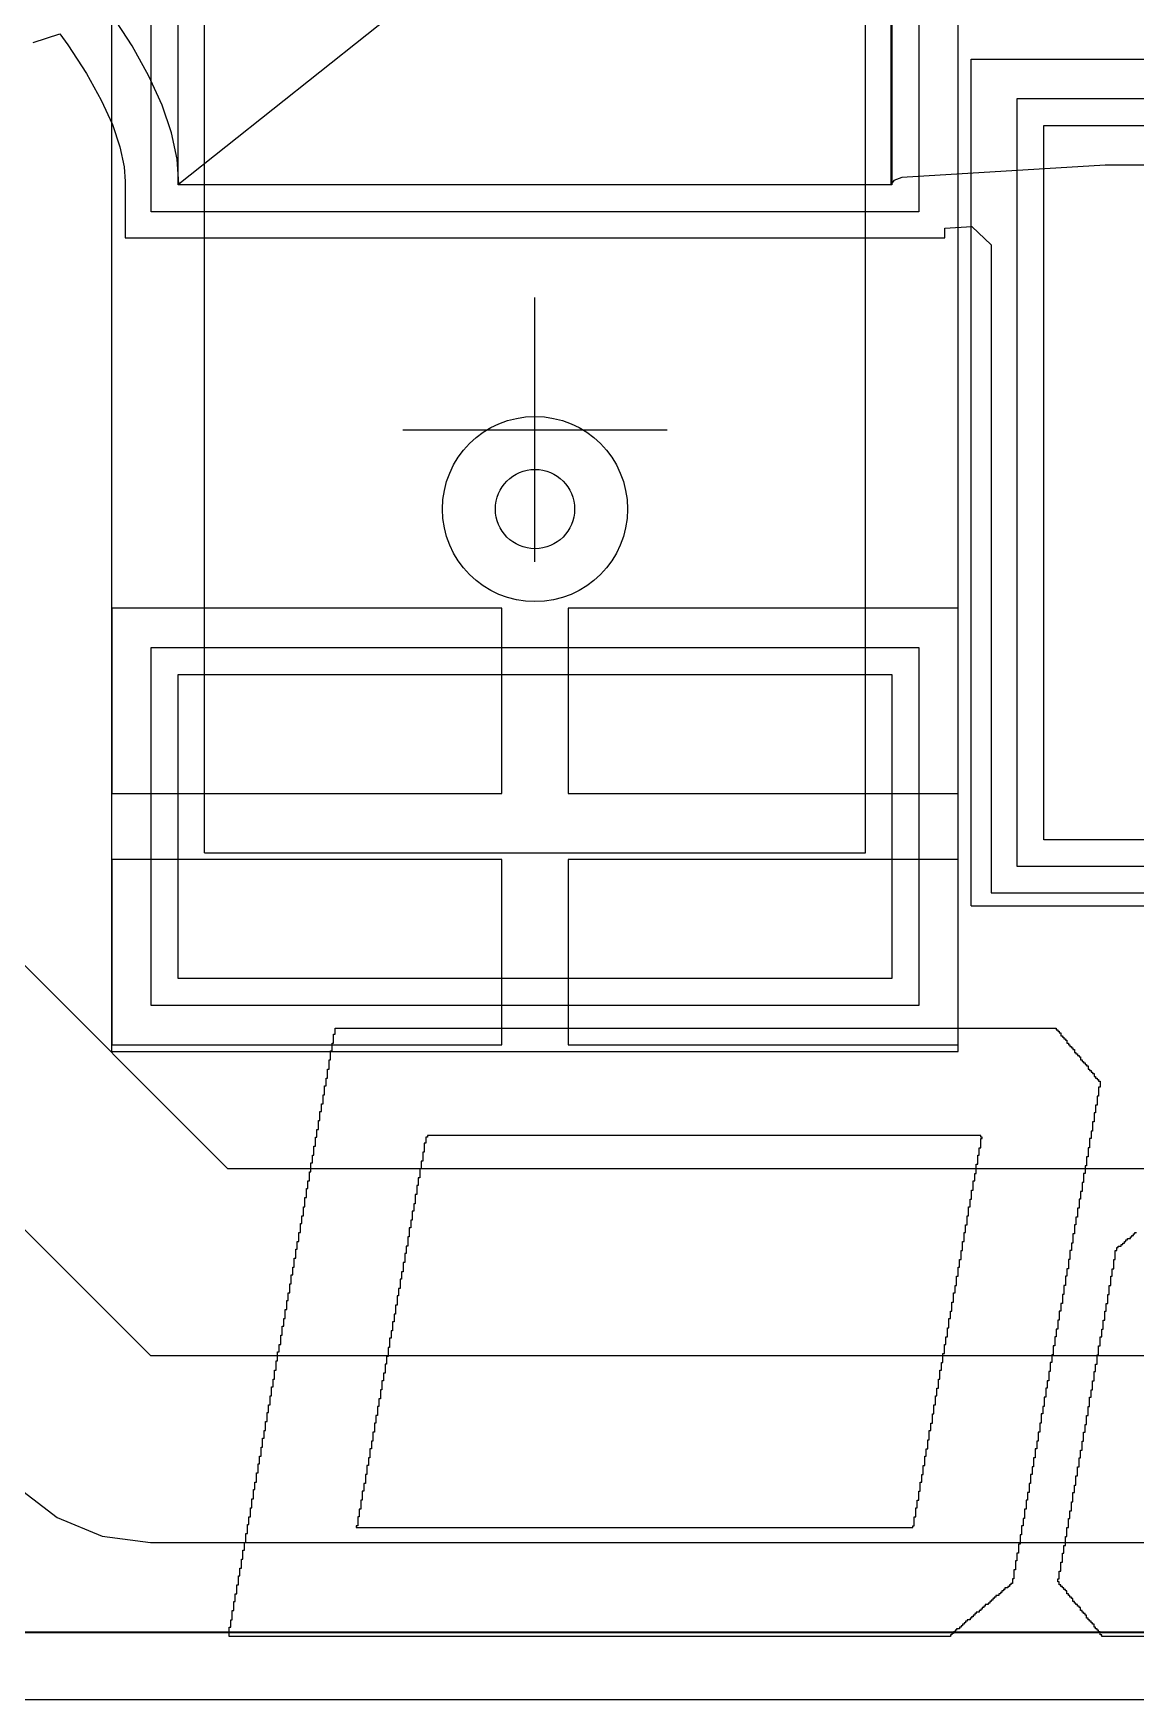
# Model space of a CAD drawing. Header units: millimetres. Extents: x 43 to 5455, y 55 to 5455.
# Drawn here: x 50.5 to 54.67, y 55.5 to 61.8 of the extents above; entities that cross this region are included whole.
import ezdxf

# ---------------------------------------------------------------- set-up
doc = ezdxf.new("R2010")
doc.units = ezdxf.units.MM
for name, color, linetype in [('BottomLayer', 5, 'Continuous'), ('KeepOutLayer', 6, 'Continuous'), ('Mechanical14', 56, 'Continuous'), ('Mechanical15', 56, 'Continuous'), ('TopLayer', 1, 'Continuous'), ('TopOverlay', 2, 'Continuous'), ('TopPaste', 8, 'Continuous'), ('TopSolder', 216, 'Continuous'), ('ViaHoleLayer', 16, 'Continuous')]:
    doc.layers.add(name, color=color, linetype=linetype)

# ---------------------------------------------------------------- blocks, each defined once
blk = doc.blocks.new('CAPC3225X270N_27')
at = {"layer": 'Mechanical14'}
for p, q in [((1.6, 1.25), (-1.6, 1.25)), ((-1.6, 1.25), (-1.6, -1.25)), ((1.6, 1.25), (1.6, -1.25)), ((1.6, -1.25), (-1.6, -1.25))]:
    blk.add_line(p, q, dxfattribs=at)
at = {"layer": 'Mechanical15'}
for p, q in [((-2.35, 1.6), (-2.35, -1.6)), ((2.35, 1.6), (-2.35, 1.6)), ((2.35, 1.6), (2.35, -1.6)), ((0, 0.5), (0, -0.5)), ((0, 0.5), (0, -0.5)), ((0.5, 0), (-0.5, 0)), ((0.5, 0), (-0.5, 0)), ((2.35, -1.6), (-2.35, -1.6))]:
    blk.add_line(p, q, dxfattribs=at)
at = {"layer": 'TopLayer'}
for p, q in [((-2.075, -1.35), (-2.075, 1.35)), ((-2.075, 1.35), (-0.925, 1.35)), ((-0.925, 1.35), (-0.925, -1.35)), ((0.925, -1.35), (0.925, 1.35)), ((0.925, 1.35), (2.075, 1.35)), ((2.075, 1.35), (2.075, -1.35)), ((-0.925, -1.35), (-2.075, -1.35)), ((2.075, -1.35), (0.925, -1.35))]:
    blk.add_line(p, q, dxfattribs=at)
at = {"layer": 'TopOverlay'}
for p, q in [((0.55, 1.25), (-0.55, 1.25)), ((0.55, -1.25), (-0.55, -1.25))]:
    blk.add_line(p, q, dxfattribs=at)
at = {"layer": 'TopPaste'}
for p, q in [((-2.075, -1.35), (-2.075, 1.35)), ((-2.075, 1.35), (-0.925, 1.35)), ((-0.925, 1.35), (-0.925, -1.35)), ((0.925, -1.35), (0.925, 1.35)), ((0.925, 1.35), (2.075, 1.35)), ((2.075, 1.35), (2.075, -1.35)), ((-0.925, -1.35), (-2.075, -1.35)), ((2.075, -1.35), (0.925, -1.35))]:
    blk.add_line(p, q, dxfattribs=at)
at = {"layer": 'TopSolder'}
for p, q in [((-2.1766, -1.4516), (-2.1766, 1.4516)), ((-2.1766, 1.4516), (-0.8234, 1.4516)), ((-0.8234, 1.4516), (-0.8234, -1.4516)), ((0.8234, -1.4516), (0.8234, 1.4516)), ((0.8234, 1.4516), (2.1766, 1.4516)), ((2.1766, 1.4516), (2.1766, -1.4516)), ((-0.8234, -1.4516), (-2.1766, -1.4516)), ((2.1766, -1.4516), (0.8234, -1.4516))]:
    blk.add_line(p, q, dxfattribs=at)
blk = doc.blocks.new('CAPC3225X270N_37')
at = {"layer": 'Mechanical14'}
for p, q in [((-1.6, 1.25), (1.6, 1.25)), ((-1.6, 1.25), (-1.6, -1.25)), ((1.6, 1.25), (1.6, -1.25)), ((-1.6, -1.25), (1.6, -1.25))]:
    blk.add_line(p, q, dxfattribs=at)
at = {"layer": 'Mechanical15'}
for p, q in [((-2.35, 1.6), (-2.35, -1.6)), ((-2.35, 1.6), (2.35, 1.6)), ((2.35, 1.6), (2.35, -1.6)), ((0, 0.5), (0, -0.5)), ((0, 0.5), (0, -0.5)), ((-0.5, 0), (0.5, 0)), ((-0.5, 0), (0.5, 0)), ((-2.35, -1.6), (2.35, -1.6))]:
    blk.add_line(p, q, dxfattribs=at)
at = {"layer": 'TopLayer'}
for p, q in [((-2.075, -1.35), (-2.075, 1.35)), ((-2.075, 1.35), (-0.925, 1.35)), ((-0.925, 1.35), (-0.925, -1.35)), ((0.925, -1.35), (0.925, 1.35)), ((0.925, 1.35), (2.075, 1.35)), ((2.075, 1.35), (2.075, -1.35)), ((-0.925, -1.35), (-2.075, -1.35)), ((2.075, -1.35), (0.925, -1.35))]:
    blk.add_line(p, q, dxfattribs=at)
at = {"layer": 'TopOverlay'}
for p, q in [((-0.55, 1.25), (0.55, 1.25)), ((-0.55, -1.25), (0.55, -1.25))]:
    blk.add_line(p, q, dxfattribs=at)
at = {"layer": 'TopPaste'}
for p, q in [((-2.075, -1.35), (-2.075, 1.35)), ((-2.075, 1.35), (-0.925, 1.35)), ((-0.925, 1.35), (-0.925, -1.35)), ((0.925, -1.35), (0.925, 1.35)), ((0.925, 1.35), (2.075, 1.35)), ((2.075, 1.35), (2.075, -1.35)), ((-0.925, -1.35), (-2.075, -1.35)), ((2.075, -1.35), (0.925, -1.35))]:
    blk.add_line(p, q, dxfattribs=at)
at = {"layer": 'TopSolder'}
for p, q in [((-2.1766, -1.4516), (-2.1766, 1.4516)), ((-2.1766, 1.4516), (-0.8234, 1.4516)), ((-0.8234, 1.4516), (-0.8234, -1.4516)), ((0.8234, -1.4516), (0.8234, 1.4516)), ((0.8234, 1.4516), (2.1766, 1.4516)), ((2.1766, 1.4516), (2.1766, -1.4516)), ((-0.8234, -1.4516), (-2.1766, -1.4516)), ((2.1766, -1.4516), (0.8234, -1.4516))]:
    blk.add_line(p, q, dxfattribs=at)

msp = doc.modelspace()

# ---------------------------------------------------------------- linework, layer by layer
at = {"layer": 'BottomLayer'}
for p, q in [((51.2383, 57.506), (49.6257, 59.1187)), ((49, 58.7459), (50.9459, 56.8)), ((80.9389, 57.506), (51.2383, 57.506)), ((50.9459, 56.8), (81.2314, 56.8)), ((50.4466, 56.3008), (50.5929, 56.1886)), ((50.5929, 56.1886), (50.7631, 56.118)), ((50.7631, 56.118), (50.9459, 56.094)), ((50.9459, 56.094), (81.2314, 56.094)), ((105.1665, 55.7545), (49.527, 55.7546))]:
    msp.add_line(p, q, dxfattribs=at)
msp.add_circle((52.4, 60), 0.35, dxfattribs=at)
at = {"layer": 'KeepOutLayer'}
msp.add_line((49.4, 55.4997), (106.4, 55.4997), dxfattribs=at)
at = {"layer": 'TopLayer'}
for p, q in [((52.4923, 62.372), (51.053, 61.228)), ((53.747, 61.228), (53.747, 62.372)), ((50.8763, 61.7512), (50.7985, 61.8705)), ((50.5023, 61.7635), (50.6023, 61.7965)), ((50.6023, 61.7965), (50.6328, 61.7553)), ((50.6328, 61.7553), (50.7034, 61.647)), ((50.9399, 61.6367), (50.8763, 61.7512)), ((50.7034, 61.647), (50.7595, 61.546)), ((50.9894, 61.5272), (50.9399, 61.6367)), ((50.7595, 61.546), (50.8015, 61.4532)), ((51.0248, 61.4226), (50.9894, 61.5272)), ((50.8015, 61.4532), (50.8299, 61.3691)), ((51.046, 61.3229), (51.0248, 61.4226)), ((50.8299, 61.3691), (50.8458, 61.2942)), ((50.8458, 61.2942), (50.85, 61.2383)), ((51.053, 61.228), (51.046, 61.3229)), ((54.557, 61.2993), (53.787, 61.2539)), ((54.747, 61.3), (54.557, 61.2993)), ((50.85, 61.2383), (50.85, 61.025)), ((53.757, 61.2417), (53.747, 61.228)), ((53.787, 61.2539), (53.757, 61.2417)), ((53.95, 61.0615), (54.0522, 61.0675)), ((53.95, 61.025), (53.95, 61.0615)), ((54.0522, 61.0675), (54.125, 60.9989)), ((50.85, 61.025), (53.95, 61.025)), ((54.125, 60.9989), (54.125, 58.55)), ((52.275, 59.625), (50.8, 59.625)), ((50.8, 59.625), (50.8, 58.925)), ((52.275, 58.925), (52.275, 59.625)), ((54, 59.625), (52.525, 59.625)), ((52.525, 59.625), (52.525, 58.925)), ((54, 58.925), (54, 59.625)), ((50.8, 58.925), (52.275, 58.925)), ((52.525, 58.925), (54, 58.925)), ((52.275, 58.675), (50.8, 58.675)), ((50.8, 58.675), (50.8, 57.975)), ((52.275, 57.975), (52.275, 58.675)), ((54, 58.675), (52.525, 58.675)), ((52.525, 58.675), (52.525, 57.975)), ((54, 57.975), (54, 58.675)), ((54.125, 58.55), (55.675, 58.55)), ((50.8, 57.975), (52.275, 57.975)), ((52.525, 57.975), (54, 57.975)), ((105.3145, 55.7518), (49.5, 55.7518))]:
    msp.add_line(p, q, dxfattribs=at)
msp.add_circle((52.4, 60), 0.35, dxfattribs=at)
at = {"layer": 'TopOverlay'}
for p, q in [((51.6383, 57.9806), (51.6383, 58.0149)), ((51.6383, 58.0149), (51.644, 58.0149)), ((51.644, 58.0149), (51.644, 58.0378)), ((51.644, 58.0378), (54.3717, 58.0378)), ((54.3717, 58.0378), (54.3717, 58.0321)), ((54.3717, 58.0321), (54.3774, 58.0321)), ((54.3774, 58.0321), (54.3774, 58.0264)), ((54.3774, 58.0264), (54.3831, 58.0264)), ((54.3831, 58.0264), (54.3831, 58.0207)), ((54.3831, 58.0207), (54.3889, 58.0207)), ((54.3889, 58.0207), (54.3889, 58.0092)), ((51.6268, 57.9177), (51.6268, 57.952)), ((51.6268, 57.952), (51.6326, 57.952)), ((51.6326, 57.952), (51.6326, 57.9806)), ((51.6326, 57.9806), (51.6383, 57.9806)), ((54.3889, 58.0092), (54.3946, 58.0092)), ((54.3946, 58.0092), (54.3946, 58.0035)), ((54.3946, 58.0035), (54.4003, 58.0035)), ((54.4003, 58.0035), (54.4003, 57.9978)), ((54.4003, 57.9978), (54.406, 57.9978)), ((54.406, 57.9978), (54.406, 57.9921)), ((54.406, 57.9921), (54.4117, 57.9921)), ((54.4117, 57.9921), (54.4117, 57.9806)), ((54.4117, 57.9806), (54.4174, 57.9806)), ((54.4174, 57.9806), (54.4174, 57.9749)), ((54.4174, 57.9749), (54.4232, 57.9749)), ((54.4232, 57.9749), (54.4232, 57.9692)), ((54.4232, 57.9692), (54.4289, 57.9692)), ((54.4289, 57.9692), (54.4289, 57.9635)), ((54.4289, 57.9635), (54.4346, 57.9635)), ((54.4346, 57.9635), (54.4346, 57.9578)), ((54.4346, 57.9578), (54.4403, 57.9578)), ((54.4403, 57.9578), (54.4403, 57.9463)), ((51.6211, 57.8834), (51.6211, 57.9177)), ((51.6211, 57.9177), (51.6268, 57.9177)), ((54.4403, 57.9463), (54.446, 57.9463)), ((54.446, 57.9463), (54.446, 57.9406)), ((54.446, 57.9406), (54.4518, 57.9406)), ((54.4518, 57.9406), (54.4518, 57.9349)), ((54.4518, 57.9349), (54.4575, 57.9349)), ((54.4575, 57.9349), (54.4575, 57.9292)), ((54.4575, 57.9292), (54.4632, 57.9292)), ((54.4632, 57.9292), (54.4632, 57.9177)), ((54.4632, 57.9177), (54.4689, 57.9177)), ((54.4689, 57.9177), (54.4689, 57.912)), ((54.4689, 57.912), (54.4746, 57.912)), ((54.4746, 57.912), (54.4746, 57.9063)), ((54.4746, 57.9063), (54.4804, 57.9063)), ((54.4804, 57.9063), (54.4804, 57.9006)), ((54.4804, 57.9006), (54.4861, 57.9006)), ((54.4861, 57.9006), (54.4861, 57.8949)), ((54.4861, 57.8949), (54.4918, 57.8949)), ((54.4918, 57.8949), (54.4918, 57.8834)), ((51.6097, 57.8205), (51.6097, 57.8491)), ((51.6097, 57.8491), (51.6154, 57.8491)), ((51.6154, 57.8491), (51.6154, 57.8834)), ((51.6154, 57.8834), (51.6211, 57.8834)), ((54.4918, 57.8834), (54.4975, 57.8834)), ((54.4975, 57.8834), (54.4975, 57.8777)), ((54.4975, 57.8777), (54.5032, 57.8777)), ((54.5032, 57.8777), (54.5032, 57.872)), ((54.5032, 57.872), (54.5089, 57.872)), ((54.5089, 57.872), (54.5089, 57.8663)), ((54.5089, 57.8663), (54.5147, 57.8663)), ((54.5147, 57.8663), (54.5147, 57.8548)), ((54.5147, 57.8548), (54.5204, 57.8548)), ((54.5204, 57.8548), (54.5204, 57.8491)), ((54.5204, 57.8491), (54.5261, 57.8491)), ((54.5261, 57.8491), (54.5261, 57.8434)), ((54.5261, 57.8434), (54.5318, 57.8434)), ((54.5318, 57.8434), (54.5318, 57.8377)), ((54.5318, 57.8377), (54.5375, 57.8377)), ((54.5375, 57.8377), (54.5375, 57.8148)), ((51.5983, 57.7519), (51.5983, 57.7862)), ((51.5983, 57.7862), (51.604, 57.7862)), ((51.604, 57.7862), (51.604, 57.8205)), ((51.604, 57.8205), (51.6097, 57.8205)), ((54.5318, 57.7805), (54.5261, 57.7805)), ((54.5261, 57.7805), (54.5261, 57.7462)), ((54.5375, 57.8148), (54.5318, 57.8148)), ((54.5318, 57.8148), (54.5318, 57.7805)), ((51.5868, 57.689), (51.5868, 57.7233)), ((51.5868, 57.7233), (51.5925, 57.7233)), ((51.5925, 57.7233), (51.5925, 57.7519)), ((51.5925, 57.7519), (51.5983, 57.7519)), ((54.5204, 57.7176), (54.5147, 57.7176)), ((54.5147, 57.7176), (54.5147, 57.6833)), ((54.5261, 57.7462), (54.5204, 57.7462)), ((54.5204, 57.7462), (54.5204, 57.7176)), ((51.5754, 57.6261), (51.5754, 57.6547)), ((51.5754, 57.6547), (51.5811, 57.6547)), ((51.5811, 57.6547), (51.5811, 57.689)), ((51.5811, 57.689), (51.5868, 57.689)), ((54.5089, 57.649), (54.5032, 57.649)), ((54.5032, 57.649), (54.5032, 57.6204)), ((54.5147, 57.6833), (54.5089, 57.6833)), ((54.5089, 57.6833), (54.5089, 57.649)), ((51.5639, 57.5575), (51.5639, 57.5918)), ((51.5639, 57.5918), (51.5697, 57.5918)), ((51.5697, 57.5918), (51.5697, 57.6261)), ((51.5697, 57.6261), (51.5754, 57.6261)), ((51.9871, 57.6032), (51.9814, 57.6032)), ((51.9814, 57.6032), (51.9814, 57.5689)), ((51.9928, 57.6261), (51.9871, 57.6261)), ((51.9871, 57.6261), (51.9871, 57.6032)), ((54.0858, 57.6318), (51.9928, 57.6318)), ((51.9928, 57.6318), (51.9928, 57.6261)), ((54.0801, 57.5575), (54.0801, 57.5861)), ((54.0801, 57.5861), (54.0858, 57.5861)), ((54.0858, 57.6261), (54.0858, 57.6318)), ((54.0915, 57.6261), (54.0858, 57.6261)), ((54.0858, 57.5861), (54.0858, 57.6204)), ((54.0858, 57.6204), (54.0915, 57.6204)), ((54.0915, 57.6204), (54.0915, 57.6261)), ((54.4975, 57.5861), (54.4918, 57.5861)), ((54.4918, 57.5861), (54.4918, 57.5518)), ((54.5032, 57.6204), (54.4975, 57.6204)), ((54.4975, 57.6204), (54.4975, 57.5861)), ((51.5525, 57.4946), (51.5525, 57.5289)), ((51.5525, 57.5289), (51.5582, 57.5289)), ((51.5582, 57.5289), (51.5582, 57.5575)), ((51.5582, 57.5575), (51.5639, 57.5575)), ((51.9757, 57.5346), (51.97, 57.5346)), ((51.97, 57.5346), (51.97, 57.506)), ((51.9814, 57.5689), (51.9757, 57.5689)), ((51.9757, 57.5689), (51.9757, 57.5346)), ((54.0686, 57.4889), (54.0686, 57.5232)), ((54.0686, 57.5232), (54.0743, 57.5232)), ((54.0743, 57.5232), (54.0743, 57.5575)), ((54.0743, 57.5575), (54.0801, 57.5575)), ((54.4861, 57.5174), (54.4804, 57.5174)), ((54.4804, 57.5174), (54.4804, 57.4889)), ((54.4918, 57.5518), (54.4861, 57.5518)), ((54.4861, 57.5518), (54.4861, 57.5174)), ((51.5411, 57.4317), (51.5411, 57.4603)), ((51.5411, 57.4603), (51.5468, 57.4603)), ((51.5468, 57.4603), (51.5468, 57.4946)), ((51.5468, 57.4946), (51.5525, 57.4946)), ((51.9642, 57.4717), (51.9585, 57.4717)), ((51.9585, 57.4717), (51.9585, 57.4431)), ((51.97, 57.506), (51.9642, 57.506)), ((51.9642, 57.506), (51.9642, 57.4717)), ((54.0572, 57.426), (54.0572, 57.4603)), ((54.0572, 57.4603), (54.0629, 57.4603)), ((54.0629, 57.4603), (54.0629, 57.4889)), ((54.0629, 57.4889), (54.0686, 57.4889)), ((54.4746, 57.4545), (54.4689, 57.4545)), ((54.4689, 57.4545), (54.4689, 57.4202)), ((54.4804, 57.4889), (54.4746, 57.4889)), ((54.4746, 57.4889), (54.4746, 57.4545)), ((51.5296, 57.363), (51.5296, 57.3974)), ((51.5296, 57.3974), (51.5354, 57.3974)), ((51.5354, 57.3974), (51.5354, 57.4317)), ((51.5354, 57.4317), (51.5411, 57.4317)), ((51.9528, 57.4088), (51.9471, 57.4088)), ((51.9471, 57.4088), (51.9471, 57.3745)), ((51.9585, 57.4431), (51.9528, 57.4431)), ((51.9528, 57.4431), (51.9528, 57.4088)), ((54.0457, 57.363), (54.0457, 57.3916)), ((54.0457, 57.3916), (54.0515, 57.3916)), ((54.0515, 57.3916), (54.0515, 57.426)), ((54.0515, 57.426), (54.0572, 57.426)), ((54.4632, 57.3916), (54.4575, 57.3916)), ((54.4575, 57.3916), (54.4575, 57.3573)), ((54.4689, 57.4202), (54.4632, 57.4202)), ((54.4632, 57.4202), (54.4632, 57.3916)), ((51.5182, 57.3001), (51.5182, 57.3287)), ((51.5182, 57.3287), (51.5239, 57.3287)), ((51.5239, 57.3287), (51.5239, 57.363)), ((51.5239, 57.363), (51.5296, 57.363)), ((51.9414, 57.3459), (51.9356, 57.3459)), ((51.9356, 57.3459), (51.9356, 57.3116)), ((51.9471, 57.3745), (51.9414, 57.3745)), ((51.9414, 57.3745), (51.9414, 57.3459)), ((54.0343, 57.2944), (54.0343, 57.3287)), ((54.0343, 57.3287), (54.04, 57.3287)), ((54.04, 57.3287), (54.04, 57.363)), ((54.04, 57.363), (54.0457, 57.363)), ((54.4518, 57.323), (54.446, 57.323)), ((54.446, 57.323), (54.446, 57.2944)), ((54.4575, 57.3573), (54.4518, 57.3573)), ((54.4518, 57.3573), (54.4518, 57.323)), ((51.5068, 57.2315), (51.5068, 57.2658)), ((51.5068, 57.2658), (51.5125, 57.2658)), ((51.5125, 57.2658), (51.5125, 57.3001)), ((51.5125, 57.3001), (51.5182, 57.3001)), ((51.9299, 57.283), (51.9242, 57.283)), ((51.9242, 57.283), (51.9242, 57.2487)), ((51.9356, 57.3116), (51.9299, 57.3116)), ((51.9299, 57.3116), (51.9299, 57.283)), ((54.0229, 57.2315), (54.0229, 57.2658)), ((54.0229, 57.2658), (54.0286, 57.2658)), ((54.0286, 57.2658), (54.0286, 57.2944)), ((54.0286, 57.2944), (54.0343, 57.2944)), ((54.4403, 57.2601), (54.4346, 57.2601)), ((54.4346, 57.2601), (54.4346, 57.2258)), ((54.446, 57.2944), (54.4403, 57.2944)), ((54.4403, 57.2944), (54.4403, 57.2601)), ((54.6576, 57.2487), (54.6576, 57.2544)), ((54.6576, 57.2544), (54.6633, 57.2544)), ((54.6633, 57.2544), (54.6633, 57.2601)), ((54.6633, 57.2601), (54.6691, 57.2601)), ((54.6691, 57.2601), (54.6691, 57.2658)), ((54.6691, 57.2658), (54.6748, 57.2658)), ((51.4953, 57.1686), (51.4953, 57.2029)), ((51.4953, 57.2029), (51.501, 57.2029)), ((51.501, 57.2029), (51.501, 57.2315)), ((51.501, 57.2315), (51.5068, 57.2315)), ((51.9185, 57.2144), (51.9128, 57.2144)), ((51.9128, 57.2144), (51.9128, 57.1858)), ((51.9242, 57.2487), (51.9185, 57.2487)), ((51.9185, 57.2487), (51.9185, 57.2144)), ((54.0114, 57.1629), (54.0114, 57.1972)), ((54.0114, 57.1972), (54.0172, 57.1972)), ((54.0172, 57.1972), (54.0172, 57.2315)), ((54.0172, 57.2315), (54.0229, 57.2315)), ((54.4289, 57.1972), (54.4232, 57.1972)), ((54.4232, 57.1972), (54.4232, 57.1629)), ((54.4346, 57.2258), (54.4289, 57.2258)), ((54.4289, 57.2258), (54.4289, 57.1972)), ((54.5947, 57.1629), (54.5947, 57.1972)), ((54.5947, 57.1972), (54.6004, 57.1972)), ((54.6004, 57.1972), (54.6004, 57.2086)), ((54.6004, 57.2086), (54.6062, 57.2086)), ((54.6062, 57.2086), (54.6062, 57.2144)), ((54.6062, 57.2144), (54.6176, 57.2144)), ((54.6176, 57.2144), (54.6176, 57.2201)), ((54.6176, 57.2201), (54.6233, 57.2201)), ((54.6233, 57.2201), (54.6233, 57.2258)), ((54.6233, 57.2258), (54.629, 57.2258)), ((54.629, 57.2258), (54.629, 57.2315)), ((54.629, 57.2315), (54.6347, 57.2315)), ((54.6347, 57.2315), (54.6347, 57.2372)), ((54.6347, 57.2372), (54.6405, 57.2372)), ((54.6405, 57.2372), (54.6405, 57.243)), ((54.6405, 57.243), (54.6519, 57.243)), ((54.6519, 57.243), (54.6519, 57.2487)), ((54.6519, 57.2487), (54.6576, 57.2487)), ((51.4839, 57.1057), (51.4839, 57.1343)), ((51.4839, 57.1343), (51.4896, 57.1343)), ((51.4896, 57.1343), (51.4896, 57.1686)), ((51.4896, 57.1686), (51.4953, 57.1686)), ((51.9071, 57.1515), (51.9013, 57.1515)), ((51.9013, 57.1515), (51.9013, 57.1172)), ((51.9128, 57.1858), (51.9071, 57.1858)), ((51.9071, 57.1858), (51.9071, 57.1515)), ((54, 57.1), (54, 57.1343)), ((54, 57.1343), (54.0057, 57.1343)), ((54.0057, 57.1343), (54.0057, 57.1629)), ((54.0057, 57.1629), (54.0114, 57.1629)), ((54.4174, 57.1286), (54.4117, 57.1286)), ((54.4117, 57.1286), (54.4117, 57.1)), ((54.4232, 57.1629), (54.4174, 57.1629)), ((54.4174, 57.1629), (54.4174, 57.1286)), ((54.5833, 57.1), (54.5833, 57.1286)), ((54.5833, 57.1286), (54.589, 57.1286)), ((54.589, 57.1286), (54.589, 57.1629)), ((54.589, 57.1629), (54.5947, 57.1629)), ((51.4724, 57.0371), (51.4724, 57.0714)), ((51.4724, 57.0714), (51.4782, 57.0714)), ((51.4782, 57.0714), (51.4782, 57.1057)), ((51.4782, 57.1057), (51.4839, 57.1057)), ((51.8956, 57.0886), (51.8899, 57.0886)), ((51.8899, 57.0886), (51.8899, 57.0543)), ((51.9013, 57.1172), (51.8956, 57.1172)), ((51.8956, 57.1172), (51.8956, 57.0886)), ((53.9886, 57.0371), (53.9886, 57.0657)), ((53.9886, 57.0657), (53.9943, 57.0657)), ((53.9943, 57.0657), (53.9943, 57.1)), ((53.9943, 57.1), (54, 57.1)), ((54.406, 57.0657), (54.4003, 57.0657)), ((54.4003, 57.0657), (54.4003, 57.0314)), ((54.4117, 57.1), (54.406, 57.1)), ((54.406, 57.1), (54.406, 57.0657)), ((54.5718, 57.0314), (54.5718, 57.0657)), ((54.5718, 57.0657), (54.5776, 57.0657)), ((54.5776, 57.0657), (54.5776, 57.1)), ((54.5776, 57.1), (54.5833, 57.1)), ((51.461, 56.9742), (51.461, 57.0085)), ((51.461, 57.0085), (51.4667, 57.0085)), ((51.4667, 57.0085), (51.4667, 57.0371)), ((51.4667, 57.0371), (51.4724, 57.0371)), ((51.8842, 57.0257), (51.8785, 57.0257)), ((51.8785, 57.0257), (51.8785, 56.9913)), ((51.8899, 57.0543), (51.8842, 57.0543)), ((51.8842, 57.0543), (51.8842, 57.0257)), ((53.9771, 56.9685), (53.9771, 57.0028)), ((53.9771, 57.0028), (53.9828, 57.0028)), ((53.9828, 57.0028), (53.9828, 57.0371)), ((53.9828, 57.0371), (53.9886, 57.0371)), ((54.4003, 57.0314), (54.3946, 57.0314)), ((54.3946, 57.0314), (54.3946, 56.9971)), ((54.5661, 56.9971), (54.5661, 57.0314)), ((54.5661, 57.0314), (54.5718, 57.0314)), ((51.4496, 56.9113), (51.4496, 56.9399)), ((51.4496, 56.9399), (51.4553, 56.9399)), ((51.4553, 56.9399), (51.4553, 56.9742)), ((51.4553, 56.9742), (51.461, 56.9742)), ((51.8727, 56.957), (51.867, 56.957)), ((51.867, 56.957), (51.867, 56.9284)), ((51.8785, 56.9913), (51.8727, 56.9913)), ((51.8727, 56.9913), (51.8727, 56.957)), ((53.9657, 56.9056), (53.9657, 56.9399)), ((53.9657, 56.9399), (53.9714, 56.9399)), ((53.9714, 56.9399), (53.9714, 56.9685)), ((53.9714, 56.9685), (53.9771, 56.9685)), ((54.3889, 56.9685), (54.3831, 56.9685)), ((54.3831, 56.9685), (54.3831, 56.9342)), ((54.3946, 56.9971), (54.3889, 56.9971)), ((54.3889, 56.9971), (54.3889, 56.9685)), ((54.5547, 56.9342), (54.5547, 56.9685)), ((54.5547, 56.9685), (54.5604, 56.9685)), ((54.5604, 56.9685), (54.5604, 56.9971)), ((54.5604, 56.9971), (54.5661, 56.9971)), ((51.4381, 56.8427), (51.4381, 56.877)), ((51.4381, 56.877), (51.4439, 56.877)), ((51.4439, 56.877), (51.4439, 56.9113)), ((51.4439, 56.9113), (51.4496, 56.9113)), ((51.8613, 56.8941), (51.8556, 56.8941)), ((51.8556, 56.8941), (51.8556, 56.8655)), ((51.867, 56.9284), (51.8613, 56.9284)), ((51.8613, 56.9284), (51.8613, 56.8941)), ((53.96, 56.8713), (53.96, 56.9056)), ((53.96, 56.9056), (53.9657, 56.9056)), ((54.3774, 56.8999), (54.3717, 56.8999)), ((54.3717, 56.8999), (54.3717, 56.8713)), ((54.3831, 56.9342), (54.3774, 56.9342)), ((54.3774, 56.9342), (54.3774, 56.8999)), ((54.5433, 56.8713), (54.5433, 56.8999)), ((54.5433, 56.8999), (54.549, 56.8999)), ((54.549, 56.8999), (54.549, 56.9342)), ((54.549, 56.9342), (54.5547, 56.9342)), ((51.4267, 56.7798), (51.4267, 56.8141)), ((51.4267, 56.8141), (51.4324, 56.8141)), ((51.4324, 56.8141), (51.4324, 56.8427)), ((51.4324, 56.8427), (51.4381, 56.8427)), ((51.8499, 56.8312), (51.8441, 56.8312)), ((51.8441, 56.8312), (51.8441, 56.7969)), ((51.8556, 56.8655), (51.8499, 56.8655)), ((51.8499, 56.8655), (51.8499, 56.8312)), ((53.9485, 56.8084), (53.9485, 56.8427)), ((53.9485, 56.8427), (53.9543, 56.8427)), ((53.9543, 56.8427), (53.9543, 56.8713)), ((53.9543, 56.8713), (53.96, 56.8713)), ((54.366, 56.837), (54.3603, 56.837)), ((54.3603, 56.837), (54.3603, 56.8026)), ((54.3717, 56.8713), (54.366, 56.8713)), ((54.366, 56.8713), (54.366, 56.837)), ((54.5318, 56.8026), (54.5318, 56.837)), ((54.5318, 56.837), (54.5375, 56.837)), ((54.5375, 56.837), (54.5375, 56.8713)), ((54.5375, 56.8713), (54.5433, 56.8713)), ((51.421, 56.7569), (51.421, 56.7798)), ((51.421, 56.7798), (51.4267, 56.7798)), ((51.421, 56.7512), (51.421, 56.7569)), ((51.421, 56.7455), (51.421, 56.7512)), ((51.8384, 56.7683), (51.8327, 56.7683)), ((51.8327, 56.7683), (51.8327, 56.734)), ((51.8441, 56.7969), (51.8384, 56.7969)), ((51.8384, 56.7969), (51.8384, 56.7683)), ((53.9371, 56.7455), (53.9371, 56.774)), ((53.9371, 56.774), (53.9428, 56.774)), ((53.9428, 56.774), (53.9428, 56.8084)), ((53.9428, 56.8084), (53.9485, 56.8084)), ((54.3545, 56.774), (54.3488, 56.774)), ((54.3488, 56.774), (54.3488, 56.7397)), ((54.3603, 56.8026), (54.3545, 56.8026)), ((54.3545, 56.8026), (54.3545, 56.774)), ((54.5204, 56.7397), (54.5204, 56.7683)), ((54.5204, 56.7683), (54.5261, 56.7683)), ((54.5261, 56.7683), (54.5261, 56.8026)), ((54.5261, 56.8026), (54.5318, 56.8026)), ((51.4095, 56.6826), (51.4095, 56.7111)), ((51.4095, 56.7111), (51.4153, 56.7111)), ((51.4153, 56.7111), (51.4153, 56.7455)), ((51.4153, 56.7455), (51.421, 56.7455)), ((51.827, 56.7054), (51.8213, 56.7054)), ((51.8213, 56.7054), (51.8213, 56.6711)), ((51.8327, 56.734), (51.827, 56.734)), ((51.827, 56.734), (51.827, 56.7054)), ((53.9257, 56.6768), (53.9257, 56.7111)), ((53.9257, 56.7111), (53.9314, 56.7111)), ((53.9314, 56.7111), (53.9314, 56.7455)), ((53.9314, 56.7455), (53.9371, 56.7455)), ((54.3431, 56.7054), (54.3374, 56.7054)), ((54.3374, 56.7054), (54.3374, 56.6768)), ((54.3488, 56.7397), (54.3431, 56.7397)), ((54.3431, 56.7397), (54.3431, 56.7054)), ((54.5089, 56.6711), (54.5089, 56.7054)), ((54.5089, 56.7054), (54.5147, 56.7054)), ((54.5147, 56.7054), (54.5147, 56.7397)), ((54.5147, 56.7397), (54.5204, 56.7397)), ((51.3981, 56.6139), (51.3981, 56.6482)), ((51.3981, 56.6482), (51.4038, 56.6482)), ((51.4038, 56.6482), (51.4038, 56.6826)), ((51.4038, 56.6826), (51.4095, 56.6826)), ((51.8156, 56.6368), (51.8098, 56.6368)), ((51.8098, 56.6368), (51.8098, 56.6082)), ((51.8213, 56.6711), (51.8156, 56.6711)), ((51.8156, 56.6711), (51.8156, 56.6368)), ((53.9142, 56.6139), (53.9142, 56.6482)), ((53.9142, 56.6482), (53.9199, 56.6482)), ((53.9199, 56.6482), (53.9199, 56.6768)), ((53.9199, 56.6768), (53.9257, 56.6768)), ((54.3317, 56.6425), (54.326, 56.6425)), ((54.326, 56.6425), (54.326, 56.6082)), ((54.3374, 56.6768), (54.3317, 56.6768)), ((54.3317, 56.6768), (54.3317, 56.6425)), ((54.4975, 56.6082), (54.4975, 56.6425)), ((54.4975, 56.6425), (54.5032, 56.6425)), ((54.5032, 56.6425), (54.5032, 56.6711)), ((54.5032, 56.6711), (54.5089, 56.6711)), ((51.3867, 56.551), (51.3867, 56.5853)), ((51.3867, 56.5853), (51.3924, 56.5853)), ((51.3924, 56.5853), (51.3924, 56.6139)), ((51.3924, 56.6139), (51.3981, 56.6139)), ((51.8041, 56.5739), (51.7984, 56.5739)), ((51.7984, 56.5739), (51.7984, 56.5453)), ((51.8098, 56.6082), (51.8041, 56.6082)), ((51.8041, 56.6082), (51.8041, 56.5739)), ((53.9028, 56.5453), (53.9028, 56.5796)), ((53.9028, 56.5796), (53.9085, 56.5796)), ((53.9085, 56.5796), (53.9085, 56.6139)), ((53.9085, 56.6139), (53.9142, 56.6139)), ((54.3202, 56.5796), (54.3145, 56.5796)), ((54.3145, 56.5796), (54.3145, 56.5453)), ((54.326, 56.6082), (54.3202, 56.6082)), ((54.3202, 56.6082), (54.3202, 56.5796)), ((54.4861, 56.5396), (54.4861, 56.5739)), ((54.4861, 56.5739), (54.4918, 56.5739)), ((54.4918, 56.5739), (54.4918, 56.6082)), ((54.4918, 56.6082), (54.4975, 56.6082)), ((51.3752, 56.4881), (51.3752, 56.5167)), ((51.3752, 56.5167), (51.381, 56.5167)), ((51.381, 56.5167), (51.381, 56.551)), ((51.381, 56.551), (51.3867, 56.551)), ((51.7927, 56.511), (51.787, 56.511)), ((51.787, 56.511), (51.787, 56.4767)), ((51.7984, 56.5453), (51.7927, 56.5453)), ((51.7927, 56.5453), (51.7927, 56.511)), ((53.8914, 56.4824), (53.8914, 56.5167)), ((53.8914, 56.5167), (53.8971, 56.5167)), ((53.8971, 56.5167), (53.8971, 56.5453)), ((53.8971, 56.5453), (53.9028, 56.5453)), ((54.3088, 56.511), (54.3031, 56.511)), ((54.3031, 56.511), (54.3031, 56.4767)), ((54.3145, 56.5453), (54.3088, 56.5453)), ((54.3088, 56.5453), (54.3088, 56.511)), ((54.4746, 56.4767), (54.4746, 56.511)), ((54.4746, 56.511), (54.4804, 56.511)), ((54.4804, 56.511), (54.4804, 56.5396)), ((54.4804, 56.5396), (54.4861, 56.5396)), ((51.3638, 56.4195), (51.3638, 56.4538)), ((51.3638, 56.4538), (51.3695, 56.4538)), ((51.3695, 56.4538), (51.3695, 56.4881)), ((51.3695, 56.4881), (51.3752, 56.4881)), ((51.7812, 56.4481), (51.7755, 56.4481)), ((51.7755, 56.4481), (51.7755, 56.4138)), ((51.787, 56.4767), (51.7812, 56.4767)), ((51.7812, 56.4767), (51.7812, 56.4481)), ((53.8799, 56.4195), (53.8799, 56.4481)), ((53.8799, 56.4481), (53.8856, 56.4481)), ((53.8856, 56.4481), (53.8856, 56.4824)), ((53.8856, 56.4824), (53.8914, 56.4824)), ((54.2974, 56.4481), (54.2916, 56.4481)), ((54.2916, 56.4481), (54.2916, 56.4138)), ((54.3031, 56.4767), (54.2974, 56.4767)), ((54.2974, 56.4767), (54.2974, 56.4481)), ((54.4632, 56.4138), (54.4632, 56.4424)), ((54.4632, 56.4424), (54.4689, 56.4424)), ((54.4689, 56.4424), (54.4689, 56.4767)), ((54.4689, 56.4767), (54.4746, 56.4767)), ((51.3524, 56.3566), (51.3524, 56.3909)), ((51.3524, 56.3909), (51.3581, 56.3909)), ((51.3581, 56.3909), (51.3581, 56.4195)), ((51.3581, 56.4195), (51.3638, 56.4195)), ((51.7698, 56.3852), (51.7641, 56.3852)), ((51.7641, 56.3852), (51.7641, 56.3509)), ((51.7755, 56.4138), (51.7698, 56.4138)), ((51.7698, 56.4138), (51.7698, 56.3852)), ((53.8685, 56.3509), (53.8685, 56.3852)), ((53.8685, 56.3852), (53.8742, 56.3852)), ((53.8742, 56.3852), (53.8742, 56.4195)), ((53.8742, 56.4195), (53.8799, 56.4195)), ((54.2859, 56.3795), (54.2802, 56.3795)), ((54.2802, 56.3795), (54.2802, 56.3509)), ((54.2916, 56.4138), (54.2859, 56.4138)), ((54.2859, 56.4138), (54.2859, 56.3795)), ((54.4518, 56.3452), (54.4518, 56.3795)), ((54.4518, 56.3795), (54.4575, 56.3795)), ((54.4575, 56.3795), (54.4575, 56.4138)), ((54.4575, 56.4138), (54.4632, 56.4138)), ((51.3409, 56.2937), (51.3409, 56.3223)), ((51.3409, 56.3223), (51.3466, 56.3223)), ((51.3466, 56.3223), (51.3466, 56.3566)), ((51.3466, 56.3566), (51.3524, 56.3566)), ((51.7584, 56.3166), (51.7527, 56.3166)), ((51.7527, 56.3166), (51.7527, 56.288)), ((51.7641, 56.3509), (51.7584, 56.3509)), ((51.7584, 56.3509), (51.7584, 56.3166)), ((53.857, 56.288), (53.857, 56.3223)), ((53.857, 56.3223), (53.8628, 56.3223)), ((53.8628, 56.3223), (53.8628, 56.3509)), ((53.8628, 56.3509), (53.8685, 56.3509)), ((54.2745, 56.3166), (54.2688, 56.3166)), ((54.2688, 56.3166), (54.2688, 56.2823)), ((54.2802, 56.3509), (54.2745, 56.3509)), ((54.2745, 56.3509), (54.2745, 56.3166)), ((54.4403, 56.2823), (54.4403, 56.3109)), ((54.4403, 56.3109), (54.446, 56.3109)), ((54.446, 56.3109), (54.446, 56.3452)), ((54.446, 56.3452), (54.4518, 56.3452)), ((51.3295, 56.2251), (51.3295, 56.2594)), ((51.3295, 56.2594), (51.3352, 56.2594)), ((51.3352, 56.2594), (51.3352, 56.2937)), ((51.3352, 56.2937), (51.3409, 56.2937)), ((51.7469, 56.2537), (51.7412, 56.2537)), ((51.7412, 56.2537), (51.7412, 56.2194)), ((51.7527, 56.288), (51.7469, 56.288)), ((51.7469, 56.288), (51.7469, 56.2537)), ((53.8456, 56.2251), (53.8456, 56.2537)), ((53.8456, 56.2537), (53.8513, 56.2537)), ((53.8513, 56.2537), (53.8513, 56.288)), ((53.8513, 56.288), (53.857, 56.288)), ((54.263, 56.2537), (54.2573, 56.2537)), ((54.2573, 56.2537), (54.2573, 56.2194)), ((54.2688, 56.2823), (54.263, 56.2823)), ((54.263, 56.2823), (54.263, 56.2537)), ((54.4289, 56.2136), (54.4289, 56.248)), ((54.4289, 56.248), (54.4346, 56.248)), ((54.4346, 56.248), (54.4346, 56.2823)), ((54.4346, 56.2823), (54.4403, 56.2823)), ((51.3181, 56.1622), (51.3181, 56.1908)), ((51.3181, 56.1908), (51.3238, 56.1908)), ((51.3238, 56.1908), (51.3238, 56.2251)), ((51.3238, 56.2251), (51.3295, 56.2251)), ((51.7355, 56.1908), (51.7298, 56.1908)), ((51.7298, 56.1908), (51.7298, 56.1565)), ((51.7412, 56.2194), (51.7355, 56.2194)), ((51.7355, 56.2194), (51.7355, 56.1908)), ((53.8342, 56.1565), (53.8342, 56.1908)), ((53.8342, 56.1908), (53.8399, 56.1908)), ((53.8399, 56.1908), (53.8399, 56.2251)), ((53.8399, 56.2251), (53.8456, 56.2251)), ((54.2516, 56.185), (54.2459, 56.185)), ((54.2459, 56.185), (54.2459, 56.1565)), ((54.2573, 56.2194), (54.2516, 56.2194)), ((54.2516, 56.2194), (54.2516, 56.185)), ((54.4174, 56.1507), (54.4174, 56.185)), ((54.4174, 56.185), (54.4232, 56.185)), ((54.4232, 56.185), (54.4232, 56.2136)), ((54.4232, 56.2136), (54.4289, 56.2136)), ((51.3066, 56.0936), (51.3066, 56.1279)), ((51.3066, 56.1279), (51.3123, 56.1279)), ((51.3123, 56.1279), (51.3123, 56.1622)), ((51.3123, 56.1622), (51.3181, 56.1622)), ((51.7298, 56.1565), (51.7241, 56.1565)), ((51.7241, 56.1565), (51.7241, 56.1507)), ((51.7241, 56.1507), (53.8284, 56.1507)), ((53.8284, 56.1507), (53.8284, 56.1565)), ((53.8284, 56.1565), (53.8342, 56.1565)), ((54.2402, 56.1221), (54.2345, 56.1221)), ((54.2345, 56.1221), (54.2345, 56.0878)), ((54.2459, 56.1565), (54.2402, 56.1565)), ((54.2402, 56.1565), (54.2402, 56.1221)), ((54.4117, 56.1164), (54.4117, 56.1507)), ((54.4117, 56.1507), (54.4174, 56.1507)), ((51.2952, 56.0306), (51.2952, 56.065)), ((51.2952, 56.065), (51.3009, 56.065)), ((51.3009, 56.065), (51.3009, 56.0936)), ((51.3009, 56.0936), (51.3066, 56.0936)), ((54.2345, 56.0878), (54.2287, 56.0878)), ((54.2287, 56.0878), (54.2287, 56.0535)), ((54.4003, 56.0535), (54.4003, 56.0821)), ((54.4003, 56.0821), (54.406, 56.0821)), ((54.406, 56.0821), (54.406, 56.1164)), ((54.406, 56.1164), (54.4117, 56.1164)), ((51.2837, 55.9677), (51.2837, 55.9963)), ((51.2837, 55.9963), (51.2895, 55.9963)), ((51.2895, 55.9963), (51.2895, 56.0306)), ((51.2895, 56.0306), (51.2952, 56.0306)), ((54.223, 56.0249), (54.2173, 56.0249)), ((54.2173, 56.0249), (54.2173, 55.9906)), ((54.2287, 56.0535), (54.223, 56.0535)), ((54.223, 56.0535), (54.223, 56.0249)), ((54.3889, 55.9849), (54.3889, 56.0192)), ((54.3889, 56.0192), (54.3946, 56.0192)), ((54.3946, 56.0192), (54.3946, 56.0535)), ((54.3946, 56.0535), (54.4003, 56.0535)), ((51.2723, 55.8991), (51.2723, 55.9334)), ((51.2723, 55.9334), (51.278, 55.9334)), ((51.278, 55.9334), (51.278, 55.9677)), ((51.278, 55.9677), (51.2837, 55.9677)), ((54.2001, 55.9334), (54.1944, 55.9334)), ((54.1944, 55.9334), (54.1944, 55.9277)), ((54.2059, 55.9392), (54.2001, 55.9392)), ((54.2001, 55.9392), (54.2001, 55.9334)), ((54.2116, 55.9563), (54.2059, 55.9563)), ((54.2059, 55.9563), (54.2059, 55.9392)), ((54.2173, 55.9906), (54.2116, 55.9906)), ((54.2116, 55.9906), (54.2116, 55.9563)), ((54.3774, 55.9449), (54.3774, 55.9563)), ((54.3774, 55.9563), (54.3831, 55.9563)), ((54.3831, 55.9449), (54.3774, 55.9449)), ((54.3831, 55.9563), (54.3831, 55.9849)), ((54.3831, 55.9849), (54.3889, 55.9849)), ((54.3831, 55.9334), (54.3831, 55.9449)), ((54.3889, 55.9334), (54.3831, 55.9334)), ((54.3889, 55.9277), (54.3889, 55.9334)), ((51.2609, 55.8362), (51.2609, 55.8705)), ((51.2609, 55.8705), (51.2666, 55.8705)), ((51.2666, 55.8705), (51.2666, 55.8991)), ((51.2666, 55.8991), (51.2723, 55.8991)), ((54.1258, 55.8705), (54.1201, 55.8705)), ((54.1201, 55.8705), (54.1201, 55.8648)), ((54.1315, 55.8763), (54.1258, 55.8763)), ((54.1258, 55.8763), (54.1258, 55.8705)), ((54.1372, 55.882), (54.1315, 55.882)), ((54.1315, 55.882), (54.1315, 55.8763)), ((54.143, 55.8877), (54.1372, 55.8877)), ((54.1372, 55.8877), (54.1372, 55.882)), ((54.1544, 55.8934), (54.143, 55.8934)), ((54.143, 55.8934), (54.143, 55.8877)), ((54.1601, 55.8991), (54.1544, 55.8991)), ((54.1544, 55.8991), (54.1544, 55.8934)), ((54.1658, 55.9048), (54.1601, 55.9048)), ((54.1601, 55.9048), (54.1601, 55.8991)), ((54.1716, 55.9106), (54.1658, 55.9106)), ((54.1658, 55.9106), (54.1658, 55.9048)), ((54.1773, 55.9163), (54.1716, 55.9163)), ((54.1716, 55.9163), (54.1716, 55.9106)), ((54.1887, 55.922), (54.1773, 55.922)), ((54.1773, 55.922), (54.1773, 55.9163)), ((54.1944, 55.9277), (54.1887, 55.9277)), ((54.1887, 55.9277), (54.1887, 55.922)), ((54.3946, 55.9277), (54.3889, 55.9277)), ((54.3946, 55.922), (54.3946, 55.9277)), ((54.4003, 55.922), (54.3946, 55.922)), ((54.4003, 55.9163), (54.4003, 55.922)), ((54.406, 55.9163), (54.4003, 55.9163)), ((54.406, 55.9106), (54.406, 55.9163)), ((54.4117, 55.9106), (54.406, 55.9106)), ((54.4117, 55.8991), (54.4117, 55.9106)), ((54.4174, 55.8991), (54.4117, 55.8991)), ((54.4174, 55.8934), (54.4174, 55.8991)), ((54.4232, 55.8934), (54.4174, 55.8934)), ((54.4232, 55.8877), (54.4232, 55.8934)), ((54.4289, 55.8877), (54.4232, 55.8877)), ((54.4289, 55.882), (54.4289, 55.8877)), ((54.4346, 55.882), (54.4289, 55.882)), ((54.4346, 55.8705), (54.4346, 55.882)), ((54.4403, 55.8705), (54.4346, 55.8705)), ((54.4403, 55.8648), (54.4403, 55.8705)), ((51.2552, 55.8019), (51.2552, 55.8362)), ((51.2552, 55.8362), (51.2609, 55.8362)), ((54.0515, 55.8076), (54.0457, 55.8076)), ((54.0457, 55.8076), (54.0457, 55.8019)), ((54.0572, 55.8134), (54.0515, 55.8134)), ((54.0515, 55.8134), (54.0515, 55.8076)), ((54.0629, 55.8191), (54.0572, 55.8191)), ((54.0572, 55.8191), (54.0572, 55.8134)), ((54.0686, 55.8248), (54.0629, 55.8248)), ((54.0629, 55.8248), (54.0629, 55.8191)), ((54.0801, 55.8305), (54.0686, 55.8305)), ((54.0686, 55.8305), (54.0686, 55.8248)), ((54.0858, 55.8362), (54.0801, 55.8362)), ((54.0801, 55.8362), (54.0801, 55.8305)), ((54.0915, 55.8419), (54.0858, 55.8419)), ((54.0858, 55.8419), (54.0858, 55.8362)), ((54.0972, 55.8477), (54.0915, 55.8477)), ((54.0915, 55.8477), (54.0915, 55.8419)), ((54.1029, 55.8534), (54.0972, 55.8534)), ((54.0972, 55.8534), (54.0972, 55.8477)), ((54.1144, 55.8591), (54.1029, 55.8591)), ((54.1029, 55.8591), (54.1029, 55.8534)), ((54.1201, 55.8648), (54.1144, 55.8648)), ((54.1144, 55.8648), (54.1144, 55.8591)), ((54.446, 55.8648), (54.4403, 55.8648)), ((54.446, 55.8591), (54.446, 55.8648)), ((54.4518, 55.8591), (54.446, 55.8591)), ((54.4518, 55.8534), (54.4518, 55.8591)), ((54.4575, 55.8534), (54.4518, 55.8534)), ((54.4575, 55.8477), (54.4575, 55.8534)), ((54.4632, 55.8477), (54.4575, 55.8477)), ((54.4632, 55.8362), (54.4632, 55.8477)), ((54.4689, 55.8362), (54.4632, 55.8362)), ((54.4689, 55.8305), (54.4689, 55.8362)), ((54.4746, 55.8305), (54.4689, 55.8305)), ((54.4746, 55.8248), (54.4746, 55.8305)), ((54.4804, 55.8248), (54.4746, 55.8248)), ((54.4804, 55.8191), (54.4804, 55.8248)), ((54.4861, 55.8191), (54.4804, 55.8191)), ((54.4861, 55.8076), (54.4861, 55.8191)), ((54.4918, 55.8076), (54.4861, 55.8076)), ((54.4918, 55.8019), (54.4918, 55.8076)), ((51.2437, 55.739), (51.2437, 55.7733)), ((51.2437, 55.7733), (51.2494, 55.7733)), ((51.2494, 55.7733), (51.2494, 55.8019)), ((51.2494, 55.8019), (51.2552, 55.8019)), ((53.9771, 55.7447), (53.9714, 55.7447)), ((53.9714, 55.7447), (53.9714, 55.739)), ((53.9828, 55.7504), (53.9771, 55.7504)), ((53.9771, 55.7504), (53.9771, 55.7447)), ((53.9886, 55.7562), (53.9828, 55.7562)), ((53.9828, 55.7562), (53.9828, 55.7504)), ((53.9943, 55.7619), (53.9886, 55.7619)), ((53.9886, 55.7619), (53.9886, 55.7562)), ((54.0057, 55.7676), (53.9943, 55.7676)), ((53.9943, 55.7676), (53.9943, 55.7619)), ((54.0114, 55.7733), (54.0057, 55.7733)), ((54.0057, 55.7733), (54.0057, 55.7676)), ((54.0172, 55.779), (54.0114, 55.779)), ((54.0114, 55.779), (54.0114, 55.7733)), ((54.0229, 55.7848), (54.0172, 55.7848)), ((54.0172, 55.7848), (54.0172, 55.779)), ((54.0286, 55.7905), (54.0229, 55.7905)), ((54.0229, 55.7905), (54.0229, 55.7848)), ((54.0343, 55.7962), (54.0286, 55.7962)), ((54.0286, 55.7962), (54.0286, 55.7905)), ((54.0457, 55.8019), (54.0343, 55.8019)), ((54.0343, 55.8019), (54.0343, 55.7962)), ((54.4975, 55.8019), (54.4918, 55.8019)), ((54.4975, 55.7962), (54.4975, 55.8019)), ((54.5032, 55.7962), (54.4975, 55.7962)), ((54.5032, 55.7905), (54.5032, 55.7962)), ((54.5089, 55.7905), (54.5032, 55.7905)), ((54.5089, 55.7848), (54.5089, 55.7905)), ((54.5147, 55.7848), (54.5089, 55.7848)), ((54.5147, 55.7733), (54.5147, 55.7848)), ((54.5204, 55.7733), (54.5147, 55.7733)), ((54.5204, 55.7676), (54.5204, 55.7733)), ((54.5261, 55.7676), (54.5204, 55.7676)), ((54.5261, 55.7619), (54.5261, 55.7676)), ((54.5318, 55.7619), (54.5261, 55.7619)), ((54.5318, 55.7562), (54.5318, 55.7619)), ((54.5375, 55.7562), (54.5318, 55.7562)), ((54.5375, 55.7447), (54.5375, 55.7562)), ((54.5433, 55.7447), (54.5375, 55.7447)), ((54.5433, 55.739), (54.5433, 55.7447)), ((53.9714, 55.739), (51.2437, 55.739)), ((57.2709, 55.739), (54.5433, 55.739))]:
    msp.add_line(p, q, dxfattribs=at)
at = {"layer": 'ViaHoleLayer'}
msp.add_circle((52.4, 60), 0.15, dxfattribs=at)

# ---------------------------------------------------------------- block references
for name, p, rotation in [('CAPC3225X270N_37', (52.4, 60.3), 90), ('CAPC3225X270N_27', (56.4, 60.1), 180)]:
    msp.add_blockref(name, p, dxfattribs=dict(rotation=rotation))

doc.saveas('drawing.dxf')
